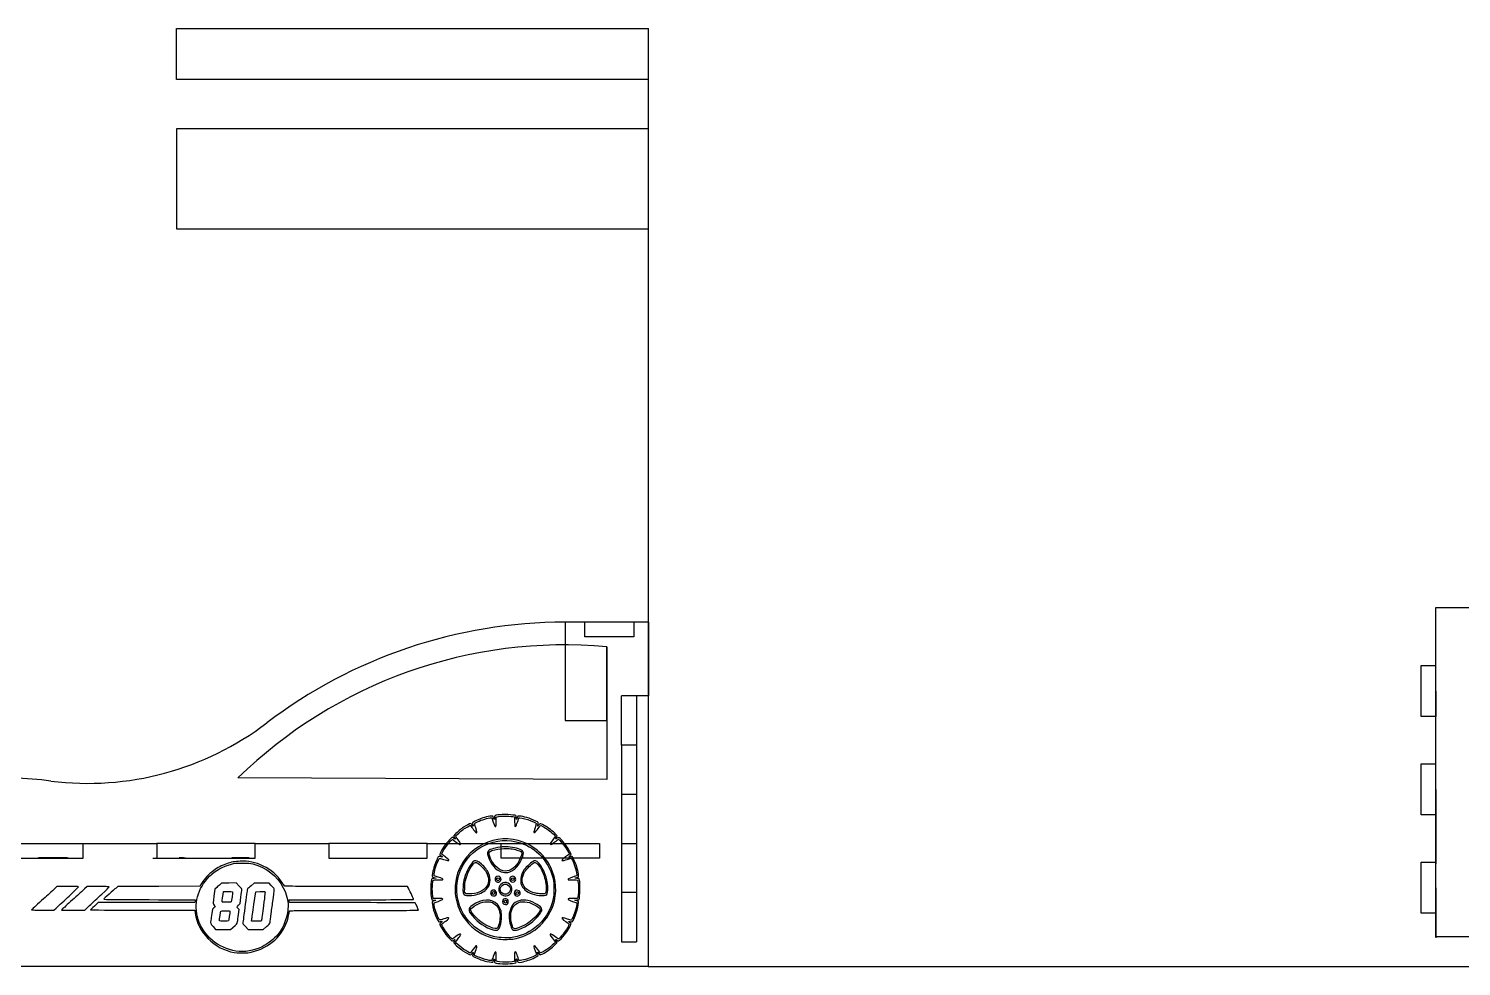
# Model space of a CAD drawing. Header units: millimetres. Extents: x -313 to 410, y -254 to 191.
# Drawn here: x -126.1 to 165.2, y 0 to 190.7 of the extents above; entities that cross this region are included whole.
import ezdxf

# ---------------------------------------------------------------- set-up
doc = ezdxf.new("R2010")
doc.units = ezdxf.units.MM
doc.header["$MEASUREMENT"] = 0
doc.layers.add('CamaLista v1_Sketch1', color=7, linetype='Continuous')

msp = doc.modelspace()

# ---------------------------------------------------------------- linework, layer by layer
at = {"layer": 'CamaLista v1_Sketch1'}
for p, q in [((-96, 180.36), (-96, 190.72)), ((-96, 190.72), (0, 190.72)), ((0, 180.36), (0, 190.72)), ((0, 180.36), (-96, 180.36)), ((0, 170.36), (0, 180.36)), ((0, 170.36), (-96, 170.36)), ((-96, 170.36), (-96, 150)), ((0, 150), (0, 170.36)), ((-96, 150), (0, 150)), ((0, 0), (0, 150)), ((160.05, 61.18, 0.23), (160.05, 73, 0.23)), ((160.05, 73, 0.23), (250.05, 73, 0.31)), ((160.05, 56, 0.23), (160.05, 73, 0.23)), ((0, 70), (-17, 70, -0.01)), ((-17, 70, -0.01), (-17, 50, 0)), ((-13, 67), (-13, 70)), ((0, 70), (-3, 70)), ((-3, 70), (-3, 67)), ((0, 0), (0, 70)), ((0, 70), (0, 55, 0)), ((-3, 67), (-13, 67)), ((-8.5, 50, 0), (-8.5, 65, 0)), ((-8.5, 65, 0), (-8.5, 38, 0)), ((157.05, 50.82, 0.19), (157.05, 61.18, 0.19)), ((157.05, 61.18, 0.19), (160.05, 61.18, 0.23)), ((160.05, 36, 0.23), (160.05, 56, 0.23)), ((160.05, 56, 0.23), (160.05, 50.82, 0.23)), ((-5.5, 45, 0), (-5.5, 55, 0)), ((-2.5, 55, 0), (-5.5, 55, 0)), ((-2.5, 55, 0), (-2.5, 45, 0)), ((0, 55, 0), (-2.5, 55, 0)), ((-17, 50, 0), (-8.5, 50, 0)), ((160.05, 50.82, 0.23), (157.05, 50.82, 0.19)), ((160.05, 41.18, 0.23), (160.05, 50.82, 0.23)), ((-5.5, 45, 0), (-5.5, 35, 0)), ((-2.5, 45, 0), (-5.5, 45, 0)), ((-2.5, 45, 0), (-2.5, 35, 0)), ((157.05, 30.82, 0.21), (157.05, 41.18, 0.21)), ((157.05, 41.18, 0.21), (160.05, 41.18, 0.23)), ((-8.5, 38, 0), (-83.5, 38.31, 0)), ((-5.5, 35, 0), (-2.5, 35, 0)), ((-5.5, 35, 0), (-5.5, 25, 0)), ((-2.5, 35, 0), (-2.5, 25, 0)), ((160.05, 16, 0.23), (160.05, 36, 0.23)), ((160.05, 36, 0.23), (160.05, 30.82, 0.23)), ((-32.09, 30.21), (-31.87, 30.21)), ((-31.87, 30.21), (-31.6, 29.36)), ((-31.02, 30.36), (-30.82, 30.42)), ((-31.02, 29.45), (-31.02, 30.36)), ((-27.63, 30.45), (-27.29, 30.39)), ((-27.29, 30.39), (-27.26, 29.46)), ((-26.6, 30.55), (-26.71, 30.22)), ((-26.28, 30.54), (-26.6, 30.55)), ((160.05, 30.82, 0.23), (157.05, 30.82, 0.21)), ((160.05, 30.82, 0.23), (160.05, 20.84, 0.23)), ((-39.96, 26.26), (-40.17, 26.05)), ((-39.65, 26.06), (-39.96, 26.26)), ((-39.36, 26.86), (-39.7, 26.51)), ((-39.7, 26.51), (-39.5, 26.22)), ((-36.79, 28.4), (-36.28, 28.69)), ((-36.28, 28.69), (-36.16, 28.53)), ((-22.08, 28.57), (-22, 28.7)), ((-22, 28.7), (-21.53, 28.44)), ((-19.43, 26.93), (-18.96, 26.48)), ((-18.96, 26.48), (-19.19, 26.16)), ((-18.32, 26.24), (-18.61, 26.06)), ((-18.19, 26.14), (-18.32, 26.24)), ((-135, 25, -0.05), (-115, 25, -0.04)), ((-115, 25, -0.04), (-100, 25, -0.02)), ((-115, 22, -0.03), (-115, 25, -0.04)), ((-100, 25, -0.02), (-100, 22, 0)), ((-80, 25, 0), (-100, 25, -0.02)), ((-80, 22, 0), (-80, 25, 0)), ((-80, 25, 0), (-65, 25, -0.03)), ((-65, 25, -0.03), (-65, 22, -0.03)), ((-45, 25, -0.06), (-65, 25, -0.03)), ((-45, 22, -0.09), (-45, 25, -0.06)), ((-45, 25, -0.06), (-30, 25, -0.1)), ((-30, 25, -0.1), (-10, 25, -0.15)), ((-30, 22, -0.1), (-30, 25, -0.1)), ((-18.53, 25.7), (-18.33, 25.84)), ((-18.33, 25.84), (-18.07, 25.58)), ((-10, 25, -0.15), (-10, 22, -0.14)), ((-5.5, 25, 0), (-2.5, 25, 0)), ((-5.5, 25, 0), (-5.5, 15, 0)), ((-2.5, 25, 0), (-2.5, 15, 0)), ((-135, 22, -0.05), (-115, 22, -0.03)), ((-100, 22, 0), (-80, 22, 0)), ((-65, 22, -0.03), (-45, 22, -0.09)), ((-10, 22, -0.14), (-30, 22, -0.1)), ((-16.12, 22.83), (-16.89, 22.26)), ((-16.57, 21.74), (-15.77, 22.01)), ((-16.26, 23.1), (-16.12, 22.83)), ((-15.73, 22.75), (-15.97, 23.24)), ((-15.88, 22.6), (-15.73, 22.75)), ((-15.77, 22.01), (-15.68, 21.89)), ((157.05, 10.82, 0.21), (157.05, 21.18, 0.22)), ((157.05, 21.18, 0.22), (160.05, 21.18, 0.23)), ((-43.64, 18.43), (-43.64, 18.61)), ((-42.8, 18.17), (-43.64, 18.43)), ((-43.19, 17.92), (-43.63, 17.9)), ((-43.46, 18.02), (-43.19, 17.92)), ((-14.17, 17.9), (-14.59, 17.9)), ((-14.07, 17.48), (-14.17, 17.9)), ((-120.3, 16.25), (-120.86, 15.71)), ((-118.11, 16.25), (-120.3, 16.25)), ((-114.18, 16.25), (-114.7, 15.75)), ((-111.92, 16.25), (-114.18, 16.25)), ((-107.95, 16.25), (-108.28, 15.93)), ((-99.6, 16.26), (-107.95, 16.25)), ((-91.24, 16.28), (-99.6, 16.26)), ((-90.89, 16.85), (-91.24, 16.28)), ((-88.19, 15.7), (-88.38, 14.25)), ((-87.82, 16.05), (-88.19, 15.7)), ((-86.82, 16.92), (-87.13, 16.66)), ((-85.34, 16.95), (-86.82, 16.92)), ((-83.86, 16.98), (-85.34, 16.95)), ((-83.26, 16.34), (-83.86, 16.98)), ((-80.21, 16.91), (-80.84, 16.38)), ((-80.25, 12.57), (-79.87, 15.19)), ((-78.68, 16.9), (-80.21, 16.91)), ((-79.87, 15.19), (-78.97, 15.21)), ((-77.15, 16.89), (-78.68, 16.9)), ((-76.73, 16.45), (-77.15, 16.89)), ((-49.03, 16.25), (-61.47, 16.25)), ((-48.82, 15.87), (-49.03, 16.25)), ((-37.42, 15.05), (-37.39, 15.98)), ((-37.26, 14.89), (-37.42, 15.05)), ((-2.5, 15, 0), (-5.5, 15, 0)), ((-5.5, 15, 0), (-5.5, 5, 0)), ((-2.5, 15, 0), (-2.5, 5, 0)), ((160.05, 6, 0.23), (160.05, 16, 0.23)), ((160.05, 16, 0.23), (160.05, 10.82, 0.23)), ((-120.94, 11.44), (-120.48, 11.86)), ((-119.15, 11.67), (-119.37, 11.44)), ((-114.65, 11.44), (-113.66, 12.38)), ((-111.89, 12.97), (-112.67, 12.27)), ((-102.09, 12.97), (-111.89, 12.97)), ((-92.29, 12.97), (-102.09, 12.97)), ((-92.22, 13.2), (-92.29, 12.97)), ((-88.4, 11.89), (-88.7, 11.63)), ((-83.26, 11.55), (-83.47, 11.77)), ((-83.38, 12.46), (-83.06, 12.79)), ((-83.06, 12.79), (-82.9, 14.1)), ((-73.08, 13.55), (-60.46, 13.55)), ((-73.06, 13.28), (-73.08, 13.55)), ((-73.03, 13.01), (-73.06, 13.28)), ((-60.25, 12.97), (-73.03, 13.01)), ((-43.84, 13.83), (-43.91, 14.34)), ((-42.94, 13.83), (-43.84, 13.83)), ((-43.62, 12.95), (-42.81, 13.22)), ((-43.61, 12.59), (-43.62, 12.95)), ((-15.45, 13.22), (-14.61, 12.95)), ((-14.44, 13.83), (-15.32, 13.83)), ((-14.61, 12.95), (-14.62, 12.66)), ((-14.37, 14.08), (-14.44, 13.83)), ((-123.2, 11.44), (-120.94, 11.44)), ((-119.37, 11.44), (-117.01, 11.44)), ((-117.01, 11.44), (-114.65, 11.44)), ((-102.87, 11.44), (-92.29, 11.44)), ((-92.29, 11.44), (-92.21, 10.84)), ((-88.7, 11.63), (-88.82, 10.72)), ((-83.39, 10.53), (-83.26, 11.55)), ((-80.72, 9.19), (-80.67, 9.57)), ((-79.74, 9.19), (-80.72, 9.19)), ((160.05, 10.82, 0.23), (157.05, 10.82, 0.21)), ((160.05, 10.82, 0.23), (160.05, 6, 0.23)), ((160.05, 10.82, 0.23), (160.05, 5.83, 0.22)), ((-88.56, 8.08), (-88.04, 7.52)), ((-88.04, 7.52), (-86.54, 7.52)), ((-86.54, 7.52), (-85.04, 7.52)), ((-85.04, 7.52), (-84.57, 7.89)), ((-81.98, 8.1), (-81.42, 7.52)), ((-81.42, 7.52), (-79.88, 7.52)), ((-79.88, 7.52), (-78.35, 7.52)), ((-78.35, 7.52), (-77.69, 8.08)), ((-42.12, 8.55), (-41.97, 8.67)), ((-41.9, 8.14), (-42.12, 8.55)), ((-39.19, 6.07), (-39.91, 5.53)), ((250.05, 6, 0.31), (160.05, 6, 0.17)), ((-39.91, 5.53), (-40.12, 5.73)), ((-39.5, 5.17), (-39.69, 4.89)), ((-39.69, 4.89), (-39.55, 4.71)), ((-39.28, 4.9), (-39.1, 5.15)), ((-39.12, 4.74), (-39.28, 4.9)), ((-35.44, 2.3), (-35.18, 3.11)), ((-18.96, 4.89), (-19.22, 4.65)), ((-19.2, 5.23), (-18.96, 4.89)), ((-5.5, 5, 0), (-2.5, 5, 0)), ((0, 0), (-180, 0)), ((-35.17, 2.15), (-35.44, 2.3)), ((0, 0), (160, 0)), ((160, 0), (410, 0))]:
    msp.add_line(p, q, dxfattribs=at)
at = {"layer": 'CamaLista v1_Sketch1', "extrusion": (-0.000465632, 8.08146e-06, 1)}
msp.add_arc((-17, -30, 0), 100, 90, 127.3346, dxfattribs=at)
at = {"layer": 'CamaLista v1_Sketch1', "extrusion": (-4.81685e-06, 5.63156e-05, 1)}
msp.add_arc((-17.08, -29.61, 0), 95, 84.8194, 134.3606, dxfattribs=at)
at = {"layer": 'CamaLista v1_Sketch1', "extrusion": (-0.000566477, -0.000108919, 1)}
msp.add_arc((-114.03, 97.22, 0), 60, 262.8268, 307.3346, dxfattribs=at)
at = {"layer": 'CamaLista v1_Sketch1', "extrusion": (-0.000568622, -0.000138405, 1)}
msp.add_arc((-132.77, -51.61, 0), 90, 82.8268, 121.6569, dxfattribs=at)
at = {"layer": 'CamaLista v1_Sketch1'}
for points in [[(-35.78, 29.25), (-35.8, 29.21), (-35.78, 29.03), (-35.73, 28.86)], [(-34.35, 29.96), (-35, 29.71), (-35.75, 29.33), (-35.78, 29.25)], [(-35.15, 28.17), (-35.49, 29.19), (-35.52, 29.08), (-34.79, 29.42)], [(-34.79, 29.42), (-33.98, 29.79), (-32.56, 30.21), (-32.09, 30.21)], [(-31.82, 30.58), (-32.31, 30.58), (-33.58, 30.27), (-34.35, 29.96)], [(-31.53, 30.23), (-31.65, 30.56), (-31.67, 30.58), (-31.82, 30.58)], [(-31.6, 29.36), (-31.31, 28.48), (-31.23, 28.35), (-31.09, 28.46)], [(-31.37, 29.89), (-31.4, 29.89), (-31.47, 30.04), (-31.53, 30.23)], [(-31.33, 30.23), (-31.33, 30.04), (-31.35, 29.89), (-31.37, 29.89)], [(-30.67, 30.79), (-31.28, 30.7), (-31.33, 30.65), (-31.33, 30.23)], [(-31.09, 28.46), (-31.03, 28.52), (-31.02, 28.7), (-31.02, 29.45)], [(-30.82, 30.42), (-30.21, 30.59), (-28.47, 30.61), (-27.63, 30.45)], [(-27.03, 30.66), (-27.29, 30.85), (-29.75, 30.94), (-30.67, 30.79)], [(-27.26, 29.46), (-27.24, 28.45), (-27.2, 28.31), (-27.01, 28.48)], [(-26.91, 30.24), (-26.93, 30.48), (-26.97, 30.62), (-27.03, 30.66)], [(-27.01, 28.48), (-26.95, 28.54), (-26.8, 28.91), (-26.66, 29.35)], [(-26.85, 29.89), (-26.86, 29.89), (-26.89, 30.05), (-26.91, 30.24)], [(-26.71, 30.22), (-26.77, 30.04), (-26.83, 29.89), (-26.85, 29.89)], [(-26.66, 29.35), (-26.52, 29.78), (-26.39, 30.15), (-26.36, 30.19)], [(-26.36, 30.19), (-26.17, 30.42), (-22.97, 29.4), (-22.84, 29.07)], [(-22.94, 29.54), (-24.19, 30.14), (-25.44, 30.52), (-26.28, 30.54)], [(-22.53, 28.79), (-22.4, 29.28), (-22.4, 29.27), (-22.94, 29.54)], [(-39.5, 26.22), (-39.39, 26.05), (-39.31, 25.91), (-39.32, 25.9)], [(-37.65, 28.28), (-38.15, 27.96), (-38.88, 27.34), (-39.36, 26.86)], [(-38.72, 25.72), (-39.17, 26.34), (-39.25, 26.47), (-39.19, 26.55)], [(-39.19, 26.55), (-39.08, 26.72), (-38.23, 27.46), (-37.77, 27.79)], [(-37.77, 27.79), (-37.51, 27.97), (-37.08, 28.25), (-36.79, 28.4)], [(-36.2, 29.04), (-36.33, 29.04), (-37.04, 28.67), (-37.65, 28.28)], [(-35.9, 28.77), (-36.03, 28.95), (-36.14, 29.04), (-36.2, 29.04)], [(-36.16, 28.53), (-36.09, 28.45), (-35.83, 28.12), (-35.6, 27.79)], [(-35.69, 28.53), (-35.7, 28.52), (-35.8, 28.63), (-35.9, 28.77)], [(-35.73, 28.86), (-35.7, 28.7), (-35.68, 28.54), (-35.69, 28.53)], [(-35.6, 27.79), (-35.36, 27.46), (-35.13, 27.18), (-35.09, 27.17)], [(-34.94, 27.22), (-34.87, 27.28), (-34.9, 27.41), (-35.15, 28.17)], [(-35.09, 27.17), (-35.05, 27.15), (-34.98, 27.17), (-34.94, 27.22)], [(-23.09, 28.18), (-23.24, 27.72), (-23.35, 27.32), (-23.33, 27.27)], [(-23.33, 27.27), (-23.32, 27.23), (-23.25, 27.2), (-23.2, 27.2)], [(-23.2, 27.2), (-23.12, 27.2), (-22.95, 27.37), (-22.63, 27.82)], [(-22.84, 29.07), (-22.83, 29.03), (-22.94, 28.63), (-23.09, 28.18)], [(-22.63, 27.82), (-22.37, 28.16), (-22.13, 28.5), (-22.08, 28.57)], [(-22.56, 28.52), (-22.58, 28.52), (-22.57, 28.64), (-22.53, 28.79)], [(-22.37, 28.74), (-22.45, 28.62), (-22.54, 28.52), (-22.56, 28.52)], [(-21.59, 28.85), (-22.1, 29.1), (-22.12, 29.09), (-22.37, 28.74)], [(-19.09, 27.07), (-19.83, 27.78), (-20.73, 28.43), (-21.59, 28.85)], [(-21.53, 28.44), (-20.86, 28.09), (-19.98, 27.45), (-19.43, 26.93)], [(-18.63, 26.56), (-18.64, 26.61), (-18.85, 26.84), (-19.09, 27.07)], [(-18.91, 25.93), (-18.92, 25.95), (-18.85, 26.09), (-18.76, 26.22)], [(-18.76, 26.22), (-18.65, 26.37), (-18.6, 26.49), (-18.63, 26.56)], [(-42.24, 23.32), (-42.53, 22.78), (-42.53, 22.69), (-42.2, 22.47)], [(-40.17, 26.05), (-41.05, 25.21), (-41.67, 24.39), (-42.24, 23.32)], [(-42.07, 22.9), (-41.94, 23.25), (-41.44, 24.06), (-40.99, 24.66)], [(-40.99, 24.66), (-40.74, 25), (-39.97, 25.82), (-39.91, 25.82)], [(-39.91, 25.82), (-39.89, 25.82), (-39.55, 25.58), (-39.15, 25.29)], [(-39.32, 25.9), (-39.34, 25.88), (-39.48, 25.96), (-39.65, 26.06)], [(-39.15, 25.29), (-38.73, 24.99), (-38.37, 24.76), (-38.32, 24.78)], [(-38.32, 24.78), (-38.12, 24.81), (-38.2, 25), (-38.72, 25.72)], [(-38.33, 19.35), (-36.36, 24.23), (-30.99, 26.74), (-26.03, 25.1)], [(-22.64, 23.6), (-27.38, 27.46), (-34.33, 26.39), (-37.69, 21.28)], [(-32.57, 23.52), (-32.84, 23.25), (-32.86, 23.03), (-32.65, 22.4)], [(-29.77, 24.29), (-31.13, 24.15), (-32.26, 23.83), (-32.57, 23.52)], [(-32.36, 22.54), (-32.56, 23.19), (-32.51, 23.31), (-31.85, 23.53)], [(-31.85, 23.53), (-31.01, 23.82), (-30.41, 23.92), (-29.43, 23.96)], [(-26.43, 23.89), (-27.49, 24.23), (-28.85, 24.39), (-29.77, 24.29)], [(-29.43, 23.96), (-28.36, 23.99), (-27.65, 23.91), (-26.78, 23.65)], [(-26.78, 23.65), (-25.95, 23.41), (-25.79, 23.3), (-25.79, 22.99)], [(-25.57, 23.38), (-25.71, 23.6), (-25.93, 23.73), (-26.43, 23.89)], [(-26.03, 25.1), (-22.83, 24.05), (-20.33, 21.36), (-19.5, 18.08)], [(-25.86, 21.7), (-25.44, 22.65), (-25.37, 23.05), (-25.57, 23.38)], [(-19.92, 20.14), (-20.56, 21.46), (-21.53, 22.69), (-22.64, 23.6)], [(-19.19, 26.16), (-19.93, 25.17), (-20.03, 25.02), (-20.02, 24.91)], [(-20.02, 24.91), (-20.01, 24.84), (-19.96, 24.79), (-19.92, 24.78)], [(-19.92, 24.78), (-19.87, 24.77), (-19.59, 24.94), (-19.28, 25.16)], [(-19.28, 25.16), (-18.98, 25.38), (-18.64, 25.62), (-18.53, 25.7)], [(-18.61, 26.06), (-18.76, 25.96), (-18.9, 25.9), (-18.91, 25.93)], [(-17.17, 25.08), (-17.48, 25.47), (-18.01, 26.02), (-18.19, 26.14)], [(-18.07, 25.58), (-17.47, 25), (-16.66, 23.89), (-16.26, 23.1)], [(-15.97, 23.24), (-16.23, 23.78), (-16.78, 24.62), (-17.17, 25.08)], [(-123.58, 22.04), (-124.95, 22.04), (-123.83, 22.03), (-121.09, 22.03)], [(-118.6, 22.04), (-119.97, 22.06), (-122.21, 22.06), (-123.58, 22.04)], [(-121.09, 22.03), (-118.35, 22.03), (-117.23, 22.04), (-118.6, 22.04)], [(-100.79, 22.03), (-94.89, 22.03), (-92.47, 22.04), (-95.42, 22.04)], [(-89.27, 18.31), (-88.07, 19.52), (-86.62, 20.33), (-84.82, 20.81)], [(-85.82, 20.86), (-86.81, 20.52), (-87.67, 20.07), (-88.42, 19.49)], [(-83.06, 21.38), (-84.17, 21.33), (-84.81, 21.21), (-85.82, 20.86)], [(-84.82, 20.81), (-84.15, 20.99), (-83.98, 21), (-82.64, 21)], [(-84.44, 22.04), (-85.25, 22.04), (-84.59, 22.03), (-82.97, 22.03)], [(-81.5, 22.04), (-82.3, 22.06), (-83.63, 22.06), (-84.44, 22.04)], [(-78.35, 20.4), (-79.97, 21.17), (-81.38, 21.46), (-83.06, 21.38)], [(-82.97, 22.03), (-81.34, 22.03), (-80.68, 22.04), (-81.5, 22.04)], [(-82.64, 21), (-81.3, 21.01), (-81.12, 21), (-80.45, 20.82)], [(-80.45, 20.82), (-77.68, 20.09), (-75.52, 18.4), (-74.28, 15.96)], [(-74.55, 17.1), (-75.49, 18.52), (-76.82, 19.68), (-78.35, 20.4)], [(-42.92, 21.98), (-43.41, 21.02), (-43.77, 19.94), (-43.93, 18.98)], [(-43.64, 18.61), (-43.64, 19.12), (-43.21, 20.6), (-42.82, 21.41)], [(-42.68, 22.37), (-42.71, 22.35), (-42.82, 22.18), (-42.92, 21.98)], [(-42.82, 21.41), (-42.7, 21.67), (-42.58, 21.92), (-42.55, 21.95)], [(-42.35, 22.31), (-42.49, 22.36), (-42.64, 22.38), (-42.68, 22.37)], [(-42.55, 21.95), (-42.51, 22), (-42.32, 21.95), (-41.71, 21.75)], [(-42.2, 22.47), (-41.83, 22.22), (-41.88, 22.17), (-42.35, 22.31)], [(-41.34, 22.25), (-41.94, 22.69), (-42.1, 22.83), (-42.07, 22.9)], [(-41.71, 21.75), (-41.28, 21.61), (-40.85, 21.49), (-40.76, 21.5)], [(-40.76, 21.5), (-40.45, 21.53), (-40.55, 21.66), (-41.34, 22.25)], [(-37.69, 21.28), (-40.29, 17.32), (-39.81, 12.09), (-36.54, 8.66)], [(-37.23, 17.47), (-36.95, 18.64), (-36.48, 19.7), (-35.84, 20.55)], [(-35.42, 21.44), (-35.77, 21.33), (-36.38, 20.49), (-36.88, 19.45)], [(-35.84, 20.55), (-35.47, 21.06), (-35.28, 21.19), (-35.03, 21.12)], [(-34, 20.79), (-34.76, 21.43), (-35.05, 21.56), (-35.42, 21.44)], [(-35.03, 21.12), (-34.66, 21.01), (-33.59, 20.03), (-33.17, 19.4)], [(-32.53, 18.93), (-32.81, 19.58), (-33.35, 20.26), (-34, 20.79)], [(-32.65, 22.4), (-32.13, 20.8), (-31.12, 19.59), (-30, 19.22)], [(-29.55, 19.43), (-30.74, 19.68), (-31.84, 20.9), (-32.36, 22.54)], [(-28.61, 19.11), (-27.52, 19.34), (-26.46, 20.34), (-25.86, 21.7)], [(-26.61, 21.02), (-26.99, 20.43), (-27.45, 19.98), (-27.93, 19.73)], [(-25.79, 22.99), (-25.79, 22.63), (-26.18, 21.69), (-26.61, 21.02)], [(-23.29, 21.45), (-23.72, 21.31), (-24.87, 20.31), (-25.31, 19.67)], [(-25.21, 19.21), (-24.84, 19.83), (-23.84, 20.81), (-23.26, 21.11)], [(-22, 20.56), (-22.55, 21.36), (-22.86, 21.57), (-23.29, 21.45)], [(-23.26, 21.11), (-22.99, 21.26), (-22.69, 21.01), (-22.15, 20.22)], [(-20.51, 15.58), (-20.46, 17.3), (-21, 19.1), (-22, 20.56)], [(-16.89, 22.26), (-17.67, 21.68), (-17.79, 21.54), (-17.49, 21.5)], [(-17.49, 21.5), (-17.42, 21.49), (-17, 21.6), (-16.57, 21.74)], [(-15.93, 22.3), (-16.29, 22.22), (-16.35, 22.24), (-16.17, 22.37)], [(-16.17, 22.37), (-16.1, 22.42), (-15.97, 22.52), (-15.88, 22.6)], [(-15.56, 22.36), (-15.59, 22.37), (-15.76, 22.34), (-15.93, 22.3)], [(-15.68, 21.89), (-15.47, 21.63), (-15.09, 20.71), (-14.85, 19.87)], [(-14.75, 20.63), (-14.95, 21.2), (-15.47, 22.32), (-15.56, 22.36)], [(-14.27, 18.24), (-14.16, 18.37), (-14.43, 19.7), (-14.75, 20.63)], [(-91.58, 9.53), (-92.55, 12.66), (-91.71, 15.85), (-89.27, 18.31)], [(-88.42, 19.49), (-89.54, 18.65), (-90.24, 17.89), (-90.89, 16.85)], [(-44.09, 17.83), (-44.15, 17.77), (-44.27, 16.88), (-44.31, 16.19)], [(-43.63, 17.9), (-43.86, 17.88), (-44.07, 17.85), (-44.09, 17.83)], [(-43.93, 18.98), (-44.05, 18.31), (-44.04, 18.23), (-43.87, 18.17)], [(-43.91, 14.34), (-44.05, 15.32), (-43.97, 17.42), (-43.79, 17.54)], [(-43.87, 18.17), (-43.79, 18.14), (-43.61, 18.08), (-43.46, 18.02)], [(-43.79, 17.54), (-43.75, 17.56), (-43.31, 17.58), (-42.81, 17.58)], [(-42.81, 17.58), (-42.04, 17.58), (-41.89, 17.59), (-41.87, 17.66)], [(-41.87, 17.66), (-41.81, 17.81), (-41.97, 17.9), (-42.8, 18.17)], [(-38.06, 11.45), (-39.26, 13.94), (-39.35, 16.8), (-38.33, 19.35)], [(-36.88, 19.45), (-37.4, 18.38), (-37.64, 17.48), (-37.73, 16.2)], [(-33.17, 19.4), (-32.78, 18.82), (-32.6, 18.33), (-32.56, 17.74)], [(-33.03, 15.63), (-32.18, 16.46), (-31.99, 17.72), (-32.53, 18.93)], [(-32.56, 17.74), (-32.53, 17.14), (-32.62, 16.77), (-32.89, 16.34)], [(-31.05, 18.14), (-31.19, 18), (-31.23, 17.92), (-31.23, 17.75)], [(-31.23, 17.75), (-31.23, 17.51), (-31.09, 17.3), (-30.86, 17.18)], [(-30.59, 18.32), (-30.84, 18.32), (-30.89, 18.3), (-31.05, 18.14)], [(-30.85, 17.62), (-30.95, 17.8), (-30.8, 18), (-30.59, 18)], [(-30.73, 17.46), (-30.76, 17.48), (-30.81, 17.55), (-30.85, 17.62)], [(-30.43, 17.53), (-30.55, 17.42), (-30.64, 17.39), (-30.73, 17.46)], [(-30.17, 18.17), (-30.3, 18.3), (-30.36, 18.32), (-30.59, 18.32)], [(-30.59, 18), (-30.34, 18), (-30.24, 17.72), (-30.43, 17.53)], [(-30.29, 17.21), (-29.96, 17.4), (-29.91, 17.9), (-30.17, 18.17)], [(-30, 19.22), (-29.62, 19.1), (-28.93, 19.04), (-28.61, 19.11)], [(-27.93, 19.73), (-28.56, 19.4), (-29, 19.32), (-29.55, 19.43)], [(-28.22, 17.92), (-28.38, 17.4), (-27.85, 16.95), (-27.37, 17.19)], [(-27.63, 18.32), (-27.94, 18.32), (-28.13, 18.19), (-28.22, 17.92)], [(-27.84, 17.56), (-27.94, 17.69), (-27.94, 17.8), (-27.83, 17.93)], [(-27.49, 17.51), (-27.65, 17.39), (-27.71, 17.4), (-27.84, 17.56)], [(-27.83, 17.93), (-27.77, 18.02), (-27.52, 18.02), (-27.43, 17.94)], [(-27.05, 17.9), (-27.13, 18.18), (-27.32, 18.32), (-27.63, 18.32)], [(-27.43, 17.94), (-27.33, 17.83), (-27.36, 17.6), (-27.49, 17.51)], [(-27.37, 17.19), (-27.26, 17.25), (-27.15, 17.37), (-27.08, 17.49)], [(-27.08, 17.49), (-27, 17.66), (-26.99, 17.73), (-27.05, 17.9)], [(-25.31, 19.67), (-26.13, 18.47), (-26.25, 17.13), (-25.62, 16.12)], [(-25.06, 15.92), (-25.49, 16.38), (-25.78, 17.2), (-25.71, 17.77)], [(-25.71, 17.77), (-25.66, 18.2), (-25.45, 18.81), (-25.21, 19.21)], [(-22.15, 20.22), (-21.81, 19.71), (-21.34, 18.67), (-21.15, 18.03)], [(-21.15, 18.03), (-20.89, 17.09), (-20.73, 15.49), (-20.87, 15.08)], [(-19.44, 12.38), (-18.56, 14.94), (-18.73, 17.7), (-19.92, 20.14)], [(-19.5, 18.08), (-19.28, 17.18), (-19.22, 16.57), (-19.25, 15.44)], [(-15.45, 18.16), (-16.29, 17.87), (-16.5, 17.74), (-16.33, 17.63)], [(-16.33, 17.63), (-16.29, 17.61), (-15.84, 17.58), (-15.35, 17.58)], [(-14.59, 18.46), (-14.6, 18.45), (-14.99, 18.31), (-15.45, 18.16)], [(-15.35, 17.58), (-14.3, 17.58), (-14.43, 17.66), (-14.31, 16.9)], [(-15.01, 17.94), (-15.01, 17.96), (-14.85, 18.02), (-14.66, 18.08)], [(-14.59, 17.9), (-14.82, 17.9), (-15.01, 17.91), (-15.01, 17.94)], [(-14.85, 19.87), (-14.71, 19.37), (-14.55, 18.49), (-14.59, 18.46)], [(-14.66, 18.08), (-14.48, 18.13), (-14.3, 18.2), (-14.27, 18.24)], [(-13.98, 15.81), (-13.98, 16.85), (-13.99, 17.15), (-14.07, 17.48)], [(-120.86, 15.71), (-121.84, 14.78), (-122.34, 14.33), (-123.42, 13.37)], [(-119.31, 12.93), (-117.94, 14.17), (-117.63, 14.46), (-116.78, 15.29)], [(-115.92, 16.19), (-115.92, 16.22), (-116.91, 16.25), (-118.11, 16.25)], [(-115.3, 15.18), (-115.34, 15.14), (-116.18, 14.38), (-117.16, 13.5)], [(-116.78, 15.29), (-116.31, 15.76), (-115.92, 16.16), (-115.92, 16.19)], [(-114.7, 15.75), (-114.99, 15.48), (-115.26, 15.23), (-115.3, 15.18)], [(-113.66, 12.38), (-113.11, 12.88), (-111.99, 13.93), (-111.17, 14.7)], [(-109.67, 16.18), (-109.67, 16.22), (-110.61, 16.25), (-111.92, 16.25)], [(-111.17, 14.7), (-110.34, 15.48), (-109.67, 16.14), (-109.67, 16.18)], [(-109.7, 14.67), (-110.31, 14.17), (-110.79, 13.71), (-110.79, 13.66)], [(-108.28, 15.93), (-108.47, 15.76), (-109.11, 15.19), (-109.7, 14.67)], [(-87.13, 16.66), (-87.3, 16.52), (-87.61, 16.25), (-87.82, 16.05)], [(-86.7, 13.1), (-86.72, 13.14), (-86.55, 14.62), (-86.46, 15.21)], [(-86.46, 15.21), (-86.45, 15.26), (-84.65, 15.22), (-84.61, 15.17)], [(-84.61, 15.17), (-84.55, 15.07), (-84.81, 13.28), (-84.91, 13.1)], [(-82.7, 15.55), (-82.67, 15.67), (-82.82, 15.87), (-83.26, 16.34)], [(-82.9, 14.1), (-82.81, 14.82), (-82.73, 15.47), (-82.7, 15.55)], [(-81.69, 15.03), (-81.75, 14.64), (-81.89, 13.58), (-82.01, 12.68)], [(-81.54, 15.8), (-81.57, 15.77), (-81.64, 15.42), (-81.69, 15.03)], [(-80.84, 16.38), (-81.19, 16.09), (-81.5, 15.83), (-81.54, 15.8)], [(-78.97, 15.21), (-78.48, 15.22), (-78.04, 15.21), (-78.01, 15.18)], [(-78.01, 15.18), (-77.96, 15.13), (-78.01, 14.66), (-78.31, 12.35)], [(-76.21, 15.9), (-76.26, 15.96), (-76.5, 16.21), (-76.73, 16.45)], [(-76.37, 13.5), (-76.11, 15.44), (-76.09, 15.78), (-76.21, 15.9)], [(-73.98, 16.3), (-74.02, 16.33), (-74.28, 16.69), (-74.55, 17.1)], [(-74.28, 15.96), (-73.65, 14.74), (-73.29, 13.36), (-73.29, 12.28)], [(-61.47, 16.25), (-68.31, 16.25), (-73.94, 16.28), (-73.98, 16.3)], [(-47.8, 13.61), (-47.77, 13.66), (-48.41, 15.08), (-48.82, 15.87)], [(-44.31, 16.19), (-44.36, 15.29), (-44.22, 13.7), (-44.08, 13.55)], [(-37.73, 16.2), (-37.82, 15.11), (-37.71, 14.71), (-37.3, 14.5)], [(-37.39, 15.98), (-37.37, 16.72), (-37.33, 17.04), (-37.23, 17.47)], [(-36.63, 14.73), (-37.09, 14.73), (-37.1, 14.73), (-37.26, 14.89)], [(-32.89, 16.34), (-33.55, 15.31), (-34.83, 14.76), (-36.63, 14.73)], [(-35.49, 14.49), (-34.54, 14.64), (-33.59, 15.07), (-33.03, 15.63)], [(-30.98, 15.19), (-31.27, 15.74), (-32.13, 15.54), (-32.13, 14.92)], [(-32.13, 14.92), (-32.13, 14.8), (-32.09, 14.64), (-32.04, 14.58)], [(-32.04, 14.58), (-31.88, 14.34), (-31.52, 14.25), (-31.24, 14.36)], [(-31.71, 14.71), (-31.83, 14.82), (-31.83, 14.98), (-31.72, 15.11)], [(-31.72, 15.11), (-31.6, 15.24), (-31.41, 15.23), (-31.31, 15.09)], [(-31.33, 14.73), (-31.46, 14.6), (-31.58, 14.59), (-31.71, 14.71)], [(-31.31, 15.09), (-31.2, 14.93), (-31.21, 14.85), (-31.33, 14.73)], [(-31.24, 14.36), (-30.98, 14.46), (-30.84, 14.91), (-30.98, 15.19)], [(-30.86, 17.18), (-30.65, 17.08), (-30.49, 17.08), (-30.29, 17.21)], [(-29.26, 17.04), (-30.06, 16.95), (-30.65, 16.11), (-30.44, 15.35)], [(-30.44, 15.35), (-30.23, 14.6), (-29.44, 14.19), (-28.66, 14.41)], [(-29.58, 14.78), (-30.38, 15.18), (-30.34, 16.26), (-29.51, 16.63)], [(-28.71, 14.75), (-28.96, 14.64), (-29.35, 14.66), (-29.58, 14.78)], [(-29.51, 16.63), (-29.22, 16.77), (-28.97, 16.76), (-28.69, 16.61)], [(-27.9, 15.13), (-27.46, 16.05), (-28.24, 17.14), (-29.26, 17.04)], [(-28.13, 15.45), (-28.17, 15.23), (-28.5, 14.84), (-28.71, 14.75)], [(-28.69, 16.61), (-28.25, 16.39), (-28.04, 15.95), (-28.13, 15.45)], [(-28.66, 14.41), (-28.42, 14.48), (-28.04, 14.85), (-27.9, 15.13)], [(-27.14, 15.34), (-27.29, 15.19), (-27.32, 15.12), (-27.32, 14.91)], [(-27.32, 14.91), (-27.32, 14.7), (-27.29, 14.64), (-27.14, 14.48)], [(-26.77, 15.52), (-26.92, 15.52), (-27, 15.48), (-27.14, 15.34)], [(-26.92, 14.71), (-27.11, 14.9), (-26.92, 15.25), (-26.66, 15.18)], [(-26.46, 15.02), (-26.34, 14.74), (-26.7, 14.49), (-26.92, 14.71)], [(-26.41, 14.39), (-25.86, 14.74), (-26.11, 15.52), (-26.77, 15.52)], [(-26.66, 15.18), (-26.58, 15.16), (-26.49, 15.09), (-26.46, 15.02)], [(-25.62, 16.12), (-25.1, 15.3), (-24.09, 14.72), (-22.75, 14.49)], [(-22.96, 14.86), (-23.77, 15.03), (-24.62, 15.46), (-25.06, 15.92)], [(-21.88, 14.75), (-22.24, 14.76), (-22.73, 14.81), (-22.96, 14.86)], [(-20.87, 15.08), (-20.97, 14.76), (-21.11, 14.72), (-21.88, 14.75)], [(-20.93, 14.5), (-20.6, 14.66), (-20.53, 14.83), (-20.51, 15.58)], [(-19.25, 15.44), (-19.27, 14.64), (-19.3, 14.25), (-19.39, 13.81)], [(-14.31, 16.9), (-14.24, 16.38), (-14.28, 14.46), (-14.37, 14.08)], [(-14.16, 13.56), (-14.05, 13.75), (-13.98, 14.62), (-13.98, 15.81)], [(-123.42, 13.37), (-124.62, 12.31), (-125.45, 11.54), (-125.45, 11.48)], [(-120.48, 11.86), (-120.24, 12.08), (-119.71, 12.56), (-119.31, 12.93)], [(-117.16, 13.5), (-118.14, 12.62), (-119.04, 11.79), (-119.15, 11.67)], [(-112.67, 12.27), (-113.1, 11.9), (-113.45, 11.55), (-113.45, 11.51)], [(-110.79, 13.66), (-110.79, 13.61), (-107.88, 13.58), (-101.52, 13.57)], [(-101.52, 13.57), (-96.42, 13.55), (-92.22, 13.52), (-92.2, 13.5)], [(-92.2, 13.5), (-92.18, 13.47), (-92.18, 13.34), (-92.22, 13.2)], [(-88.38, 14.25), (-88.55, 12.96), (-88.55, 12.78), (-88.46, 12.64)], [(-88.46, 12.64), (-88.06, 12.1), (-88.07, 12.18), (-88.4, 11.89)], [(-85.8, 13.04), (-86.28, 13.04), (-86.68, 13.07), (-86.7, 13.1)], [(-84.91, 13.1), (-84.92, 13.07), (-85.33, 13.04), (-85.8, 13.04)], [(-83.69, 12.06), (-83.69, 12.1), (-83.55, 12.28), (-83.38, 12.46)], [(-83.47, 11.77), (-83.6, 11.9), (-83.69, 12.03), (-83.69, 12.06)], [(-82.01, 12.68), (-82.13, 11.78), (-82.28, 10.59), (-82.35, 10.03)], [(-80.67, 9.57), (-80.64, 9.78), (-80.46, 11.13), (-80.25, 12.57)], [(-78.31, 12.35), (-78.5, 10.84), (-78.68, 9.5), (-78.72, 9.35)], [(-76.74, 10.75), (-76.64, 11.55), (-76.48, 12.79), (-76.37, 13.5)], [(-73.29, 12.28), (-73.3, 10.35), (-74.15, 7.99), (-75.38, 6.5)], [(-60.46, 13.55), (-53.51, 13.55), (-47.82, 13.58), (-47.8, 13.61)], [(-47.44, 12.9), (-47.45, 12.92), (-53.22, 12.95), (-60.25, 12.97)], [(-46.81, 11.47), (-46.81, 11.56), (-47.36, 12.82), (-47.44, 12.9)], [(-44.08, 13.55), (-44.04, 13.52), (-43.85, 13.5), (-43.65, 13.49)], [(-43.58, 13.32), (-43.97, 13.2), (-44.01, 13.16), (-44.01, 12.95)], [(-44.01, 12.95), (-44.01, 12.63), (-43.76, 11.5), (-43.57, 10.94)], [(-43.65, 13.49), (-43.44, 13.49), (-43.27, 13.47), (-43.27, 13.45)], [(-42.8, 9.92), (-43.19, 10.72), (-43.58, 12.02), (-43.61, 12.59)], [(-43.27, 13.45), (-43.27, 13.43), (-43.41, 13.37), (-43.58, 13.32)], [(-41.92, 13.75), (-42.01, 13.81), (-42.23, 13.83), (-42.94, 13.83)], [(-42.81, 13.22), (-42.37, 13.36), (-41.97, 13.53), (-41.92, 13.58)], [(-41.92, 13.58), (-41.83, 13.67), (-41.83, 13.68), (-41.92, 13.75)], [(-37.3, 14.5), (-37.08, 14.39), (-36.19, 14.38), (-35.49, 14.49)], [(-35.9, 12.36), (-36.35, 12.05), (-36.47, 11.9), (-36.5, 11.57)], [(-35.87, 10.85), (-36.18, 11.28), (-36.26, 11.54), (-36.12, 11.74)], [(-36.12, 11.74), (-36.01, 11.91), (-35.09, 12.51), (-34.59, 12.74)], [(-30.73, 12.61), (-31.88, 13.85), (-33.9, 13.76), (-35.9, 12.36)], [(-34.59, 12.74), (-34, 13.02), (-33.47, 13.14), (-32.87, 13.14)], [(-32.87, 13.14), (-32.59, 13.14), (-32.24, 13.11), (-32.09, 13.07)], [(-32.09, 13.07), (-31.2, 12.83), (-30.55, 12.1), (-30.3, 11.05)], [(-29.9, 10.22), (-29.9, 11.22), (-30.18, 12.01), (-30.73, 12.61)], [(-29.67, 13.46), (-29.89, 13.02), (-29.59, 12.56), (-29.08, 12.56)], [(-28.72, 13.61), (-29.02, 13.88), (-29.49, 13.8), (-29.67, 13.46)], [(-29.43, 13.17), (-29.43, 13.27), (-29.24, 13.46), (-29.13, 13.46)], [(-29.32, 12.98), (-29.38, 13.04), (-29.43, 13.13), (-29.43, 13.17)], [(-29.12, 12.88), (-29.18, 12.88), (-29.27, 12.92), (-29.32, 12.98)], [(-29.13, 13.46), (-29.01, 13.46), (-28.85, 13.3), (-28.85, 13.18)], [(-28.85, 13.18), (-28.85, 13.04), (-29, 12.88), (-29.12, 12.88)], [(-29.08, 12.56), (-28.93, 12.56), (-28.85, 12.6), (-28.71, 12.74)], [(-28.53, 13.18), (-28.53, 13.42), (-28.55, 13.46), (-28.72, 13.61)], [(-28.71, 12.74), (-28.55, 12.9), (-28.53, 12.95), (-28.53, 13.18)], [(-27.95, 11.99), (-28.46, 10.94), (-28.5, 9.68), (-28.05, 8.25)], [(-24.98, 13.46), (-26.25, 13.62), (-27.44, 13.04), (-27.95, 11.99)], [(-27.94, 11.12), (-27.65, 12.18), (-26.98, 12.88), (-26.04, 13.09)], [(-27.64, 5.56), (-23.87, 6.11), (-20.7, 8.75), (-19.44, 12.38)], [(-27.14, 14.48), (-26.99, 14.34), (-26.92, 14.3), (-26.76, 14.3)], [(-26.76, 14.3), (-26.64, 14.3), (-26.49, 14.35), (-26.41, 14.39)], [(-26.04, 13.09), (-25.59, 13.19), (-24.74, 13.13), (-24.23, 12.96)], [(-21.81, 11.86), (-22.07, 12.42), (-23.86, 13.32), (-24.98, 13.46)], [(-24.23, 12.96), (-23.69, 12.79), (-23.09, 12.48), (-22.55, 12.11)], [(-19.39, 13.81), (-19.87, 11.44), (-21.23, 9.26), (-23.12, 7.83)], [(-22.75, 14.49), (-22.12, 14.38), (-21.17, 14.38), (-20.93, 14.5)], [(-22.55, 12.11), (-21.94, 11.68), (-21.91, 11.54), (-22.28, 10.99)], [(-22.18, 10.57), (-21.7, 11.22), (-21.62, 11.48), (-21.81, 11.86)], [(-15.32, 13.83), (-16.23, 13.83), (-16.38, 13.81), (-16.38, 13.7)], [(-16.38, 13.7), (-16.38, 13.55), (-16.23, 13.48), (-15.45, 13.22)], [(-14.62, 12.66), (-14.64, 12.17), (-14.91, 11.19), (-15.2, 10.47)], [(-15.01, 13.46), (-15.01, 13.48), (-14.83, 13.5), (-14.61, 13.5)], [(-14.63, 13.3), (-14.84, 13.37), (-15.01, 13.44), (-15.01, 13.46)], [(-14.23, 13.1), (-14.25, 13.15), (-14.43, 13.24), (-14.63, 13.3)], [(-14.61, 13.5), (-14.33, 13.5), (-14.19, 13.52), (-14.16, 13.56)], [(-14.54, 11.42), (-14.35, 12.12), (-14.19, 12.99), (-14.23, 13.1)], [(-125.45, 11.48), (-125.45, 11.46), (-124.44, 11.44), (-123.2, 11.44)], [(-113.45, 11.51), (-113.45, 11.47), (-109.47, 11.44), (-102.87, 11.44)], [(-92.21, 10.84), (-91.9, 8.83), (-91.06, 7.17), (-89.59, 5.68)], [(-83.91, 3.11), (-87.48, 3.65), (-90.55, 6.22), (-91.58, 9.53)], [(-89.01, 9.41), (-89.13, 8.71), (-89.12, 8.68), (-88.56, 8.08)], [(-88.82, 10.72), (-88.89, 10.21), (-88.97, 9.63), (-89.01, 9.41)], [(-87.26, 9.28), (-87.26, 9.49), (-87.03, 11.18), (-87, 11.23)], [(-85.4, 9.26), (-85.48, 9.15), (-87.26, 9.17), (-87.26, 9.28)], [(-87, 11.23), (-86.97, 11.27), (-86.55, 11.3), (-86.05, 11.3)], [(-86.05, 11.3), (-85.24, 11.3), (-85.15, 11.28), (-85.15, 11.17)], [(-85.15, 11.17), (-85.15, 10.91), (-85.36, 9.33), (-85.4, 9.26)], [(-84.57, 7.89), (-83.73, 8.53), (-83.63, 8.65), (-83.58, 9.11)], [(-83.58, 9.11), (-83.55, 9.33), (-83.47, 9.97), (-83.39, 10.53)], [(-82.35, 10.03), (-82.41, 9.47), (-82.48, 8.93), (-82.5, 8.85)], [(-82.5, 8.85), (-82.52, 8.72), (-82.41, 8.55), (-81.98, 8.1)], [(-81.51, 2.76), (-77.71, 3.33), (-74.68, 5.77), (-73.51, 9.2)], [(-78.72, 9.35), (-78.75, 9.2), (-78.77, 9.19), (-79.74, 9.19)], [(-77.69, 8.08), (-77.09, 8.6), (-77.04, 8.68), (-76.98, 8.97)], [(-76.98, 8.97), (-76.96, 9.15), (-76.85, 9.95), (-76.74, 10.75)], [(-73.51, 9.2), (-73.35, 9.65), (-73.19, 10.29), (-73.14, 10.61)], [(-73.14, 10.61), (-73.09, 10.93), (-73.04, 11.23), (-73.03, 11.28)], [(-73.03, 11.28), (-73.01, 11.35), (-70.32, 11.37), (-59.9, 11.37)], [(-59.9, 11.37), (-48.91, 11.37), (-46.81, 11.39), (-46.81, 11.47)], [(-43.57, 10.94), (-43.32, 10.24), (-42.78, 9.08), (-42.67, 9.04)], [(-41.64, 9.65), (-42.61, 9.34), (-42.51, 9.32), (-42.8, 9.92)], [(-42.67, 9.04), (-42.62, 9.02), (-42.45, 9.05), (-42.29, 9.09)], [(-42.06, 9.02), (-42.42, 8.75), (-42.48, 8.69), (-42.48, 8.62)], [(-42.29, 9.09), (-41.95, 9.19), (-41.87, 9.16), (-42.06, 9.02)], [(-41.97, 8.67), (-41.89, 8.73), (-41.56, 8.97), (-41.24, 9.21)], [(-40.71, 9.9), (-40.75, 9.91), (-41.17, 9.81), (-41.64, 9.65)], [(-41.24, 9.21), (-40.66, 9.63), (-40.52, 9.82), (-40.71, 9.9)], [(-35.96, 8.56), (-36.91, 9.48), (-37.51, 10.3), (-38.06, 11.45)], [(-36.5, 11.57), (-36.53, 11.22), (-36.4, 10.95), (-35.87, 10.32)], [(-31.71, 7.8), (-33.36, 8.35), (-34.83, 9.42), (-35.87, 10.85)], [(-35.87, 10.32), (-34.66, 8.86), (-33.21, 7.88), (-31.59, 7.43)], [(-30.3, 11.05), (-30.13, 10.33), (-30.21, 9.24), (-30.52, 8.28)], [(-30.24, 8.07), (-29.99, 8.85), (-29.9, 9.39), (-29.9, 10.22)], [(-27.94, 9.05), (-28.06, 9.55), (-28.06, 10.66), (-27.94, 11.12)], [(-27.5, 7.78), (-27.61, 7.91), (-27.75, 8.3), (-27.94, 9.05)], [(-22.28, 10.99), (-23.25, 9.56), (-24.76, 8.42), (-26.45, 7.83)], [(-26.37, 7.52), (-24.73, 8.06), (-23.24, 9.15), (-22.18, 10.57)], [(-17.6, 9.84), (-17.69, 9.73), (-17.61, 9.65), (-16.84, 9.09)], [(-16.51, 9.62), (-17.43, 9.93), (-17.51, 9.94), (-17.6, 9.84)], [(-16.84, 9.09), (-16.5, 8.84), (-16.2, 8.6), (-16.19, 8.57)], [(-15.76, 9.39), (-15.78, 9.39), (-16.12, 9.5), (-16.51, 9.62)], [(-16.32, 9.15), (-16.31, 9.17), (-16.15, 9.14), (-15.97, 9.09)], [(-16.07, 8.94), (-16.22, 9.05), (-16.33, 9.14), (-16.32, 9.15)], [(-15.78, 8.67), (-15.79, 8.72), (-15.93, 8.84), (-16.07, 8.94)], [(-15.97, 9.09), (-15.78, 9.05), (-15.6, 9.03), (-15.56, 9.04)], [(-15.2, 10.47), (-15.42, 9.94), (-15.7, 9.39), (-15.76, 9.39)], [(-15.56, 9.04), (-15.39, 9.1), (-14.79, 10.52), (-14.54, 11.42)], [(-75.38, 6.5), (-76.14, 5.57), (-77.41, 4.58), (-78.59, 3.99)], [(-42.48, 8.62), (-42.48, 8.4), (-41.77, 7.19), (-41.23, 6.51)], [(-40.12, 5.73), (-40.69, 6.28), (-41.46, 7.31), (-41.9, 8.14)], [(-41.23, 6.51), (-40.81, 5.96), (-40.12, 5.23), (-40, 5.19)], [(-38.21, 6.47), (-38.25, 6.68), (-38.46, 6.6), (-39.19, 6.07)], [(-39.1, 5.15), (-39, 5.29), (-38.76, 5.62), (-38.56, 5.89)], [(-38.56, 5.89), (-38.36, 6.16), (-38.2, 6.42), (-38.21, 6.47)], [(-36.54, 8.66), (-34.95, 6.99), (-33.03, 5.97), (-30.76, 5.59)], [(-30.49, 5.88), (-32.56, 6.17), (-34.44, 7.09), (-35.96, 8.56)], [(-30.52, 8.28), (-30.74, 7.59), (-30.88, 7.54), (-31.71, 7.8)], [(-31.59, 7.43), (-31.21, 7.32), (-30.9, 7.31), (-30.73, 7.38)], [(-30.73, 7.38), (-30.53, 7.46), (-30.38, 7.68), (-30.24, 8.07)], [(-28.08, 5.83), (-28.55, 5.78), (-29.96, 5.81), (-30.49, 5.88)], [(-23.12, 7.83), (-24.58, 6.72), (-26.28, 6.03), (-28.08, 5.83)], [(-28.05, 8.25), (-27.92, 7.83), (-27.85, 7.69), (-27.69, 7.53)], [(-27.69, 7.53), (-27.51, 7.35), (-27.47, 7.33), (-27.21, 7.33)], [(-26.45, 7.83), (-27.09, 7.61), (-27.33, 7.59), (-27.5, 7.78)], [(-27.21, 7.33), (-27.03, 7.33), (-26.71, 7.4), (-26.37, 7.52)], [(-19.1, 6.09), (-19.79, 6.6), (-20.03, 6.7), (-20.03, 6.48)], [(-20.03, 6.48), (-20.03, 6.38), (-19.86, 6.12), (-19.2, 5.23)], [(-18.35, 5.59), (-18.38, 5.59), (-18.72, 5.81), (-19.1, 6.09)], [(-17.38, 6.57), (-17.79, 6.07), (-18.26, 5.59), (-18.35, 5.59)], [(-18.31, 5.16), (-18.24, 5.16), (-17.43, 5.98), (-17.1, 6.38)], [(-16.19, 8.57), (-16.13, 8.42), (-16.8, 7.3), (-17.38, 6.57)], [(-17.1, 6.38), (-16.53, 7.09), (-15.71, 8.5), (-15.78, 8.67)], [(-89.59, 5.68), (-88.05, 4.13), (-86.25, 3.16), (-84.28, 2.83)], [(-78.59, 3.99), (-80.23, 3.16), (-82.17, 2.84), (-83.91, 3.11)], [(-40, 5.19), (-39.94, 5.17), (-39.8, 5.23), (-39.63, 5.33)], [(-39.63, 5.33), (-39.48, 5.42), (-39.35, 5.49), (-39.34, 5.47)], [(-39.55, 4.71), (-39.31, 4.39), (-38.35, 3.58), (-37.75, 3.19)], [(-39.34, 5.47), (-39.32, 5.45), (-39.4, 5.32), (-39.5, 5.17)], [(-37.57, 3.46), (-38.01, 3.75), (-38.82, 4.42), (-39.12, 4.74)], [(-37.75, 3.19), (-37.16, 2.79), (-36.4, 2.38), (-36.23, 2.35)], [(-36.23, 2.73), (-36.27, 2.69), (-37.1, 3.14), (-37.57, 3.46)], [(-35.67, 3.49), (-35.97, 3.09), (-36.22, 2.75), (-36.23, 2.73)], [(-34.94, 4.05), (-34.97, 4.35), (-35.12, 4.23), (-35.67, 3.49)], [(-35.18, 3.11), (-35.04, 3.56), (-34.93, 3.98), (-34.94, 4.05)], [(-31.09, 2.92), (-31.24, 2.98), (-31.33, 2.83), (-31.6, 2.01)], [(-31.02, 2), (-31.02, 2.75), (-31.03, 2.9), (-31.09, 2.92)], [(-30.76, 5.59), (-29.98, 5.46), (-28.45, 5.45), (-27.64, 5.56)], [(-26.96, 2.88), (-27.03, 2.97), (-27.2, 2.96), (-27.23, 2.86)], [(-23.3, 4.19), (-23.39, 4.13), (-23.37, 4.03), (-23.09, 3.18)], [(-22.54, 3.45), (-23.03, 4.12), (-23.18, 4.27), (-23.3, 4.19)], [(-23.09, 3.18), (-22.88, 2.56), (-22.83, 2.34), (-22.88, 2.29)], [(-21.97, 2.73), (-22, 2.73), (-22.26, 3.06), (-22.54, 3.45)], [(-22.05, 2.36), (-21.81, 2.36), (-20.8, 2.93), (-20.08, 3.48)], [(-20.67, 3.46), (-21.17, 3.12), (-21.87, 2.73), (-21.97, 2.73)], [(-19.22, 4.65), (-19.73, 4.15), (-20.18, 3.78), (-20.67, 3.46)], [(-20.08, 3.48), (-19.34, 4.04), (-18.6, 4.75), (-18.6, 4.9)], [(-18.76, 5.19), (-19, 5.54), (-18.95, 5.58), (-18.59, 5.32)], [(-18.6, 4.9), (-18.6, 4.93), (-18.67, 5.06), (-18.76, 5.19)], [(-18.59, 5.32), (-18.47, 5.23), (-18.35, 5.16), (-18.31, 5.16)], [(-84.28, 2.83), (-83.66, 2.72), (-82.02, 2.68), (-81.51, 2.76)], [(-36.23, 2.35), (-36.15, 2.34), (-36.06, 2.42), (-35.91, 2.62)], [(-35.91, 2.62), (-35.79, 2.78), (-35.69, 2.88), (-35.68, 2.84)], [(-35.74, 2.49), (-35.81, 2.25), (-35.82, 2.18), (-35.77, 2.11)], [(-35.77, 2.11), (-35.61, 1.94), (-34.28, 1.36), (-33.47, 1.13)], [(-35.68, 2.84), (-35.67, 2.81), (-35.7, 2.65), (-35.74, 2.49)], [(-33.26, 1.42), (-33.94, 1.6), (-34.79, 1.93), (-35.17, 2.15)], [(-33.47, 1.13), (-32.8, 0.94), (-31.82, 0.77), (-31.71, 0.83)], [(-31.91, 1.18), (-31.98, 1.13), (-32.68, 1.25), (-33.26, 1.42)], [(-31.6, 2.01), (-31.74, 1.57), (-31.89, 1.19), (-31.91, 1.18)], [(-31.71, 0.83), (-31.66, 0.85), (-31.58, 1.01), (-31.53, 1.17)], [(-31.53, 1.17), (-31.48, 1.33), (-31.41, 1.46), (-31.38, 1.46)], [(-31.38, 1.46), (-31.35, 1.46), (-31.33, 1.31), (-31.33, 1.12)], [(-31.33, 1.12), (-31.33, 0.84), (-31.32, 0.77), (-31.23, 0.73)], [(-31.23, 0.73), (-30.89, 0.55), (-28.71, 0.46), (-27.69, 0.59)], [(-30.94, 1.03), (-31, 1.08), (-31.02, 1.3), (-31.02, 2)], [(-30.33, 0.89), (-30.65, 0.93), (-30.89, 0.98), (-30.94, 1.03)], [(-27.77, 0.91), (-28.38, 0.83), (-29.65, 0.81), (-30.33, 0.89)], [(-27.28, 0.98), (-27.29, 0.98), (-27.51, 0.95), (-27.77, 0.91)], [(-27.69, 0.59), (-27.07, 0.67), (-26.95, 0.71), (-26.94, 0.82)], [(-27.26, 1.88), (-27.26, 1.39), (-27.27, 0.99), (-27.28, 0.98)], [(-27.23, 2.86), (-27.25, 2.81), (-27.26, 2.37), (-27.26, 1.88)], [(-26.65, 2.04), (-26.79, 2.46), (-26.93, 2.84), (-26.96, 2.88)], [(-26.94, 0.82), (-26.94, 0.87), (-26.93, 1.05), (-26.93, 1.22)], [(-26.93, 1.22), (-26.92, 1.39), (-26.89, 1.53), (-26.88, 1.55)], [(-26.88, 1.55), (-26.86, 1.57), (-26.81, 1.44), (-26.76, 1.27)], [(-26.76, 1.27), (-26.6, 0.75), (-26.6, 0.75), (-25.83, 0.88)], [(-26.37, 1.2), (-26.38, 1.23), (-26.51, 1.61), (-26.65, 2.04)], [(-23.91, 1.77), (-24.78, 1.42), (-26.29, 1.07), (-26.37, 1.2)], [(-25.83, 0.88), (-25, 1.03), (-23.99, 1.36), (-23.13, 1.77)], [(-22.88, 2.29), (-22.94, 2.21), (-23.47, 1.95), (-23.91, 1.77)], [(-23.13, 1.77), (-22.39, 2.13), (-22.41, 2.09), (-22.54, 2.57)], [(-22.54, 2.57), (-22.63, 2.92), (-22.63, 2.89), (-22.57, 2.89)], [(-22.57, 2.89), (-22.54, 2.89), (-22.45, 2.77), (-22.35, 2.63)], [(-22.35, 2.63), (-22.22, 2.43), (-22.15, 2.36), (-22.05, 2.36)]]:
    msp.add_open_spline(points, degree=3, dxfattribs=at)
msp.add_point((0, 0), dxfattribs=at)

doc.saveas('drawing.dxf')
